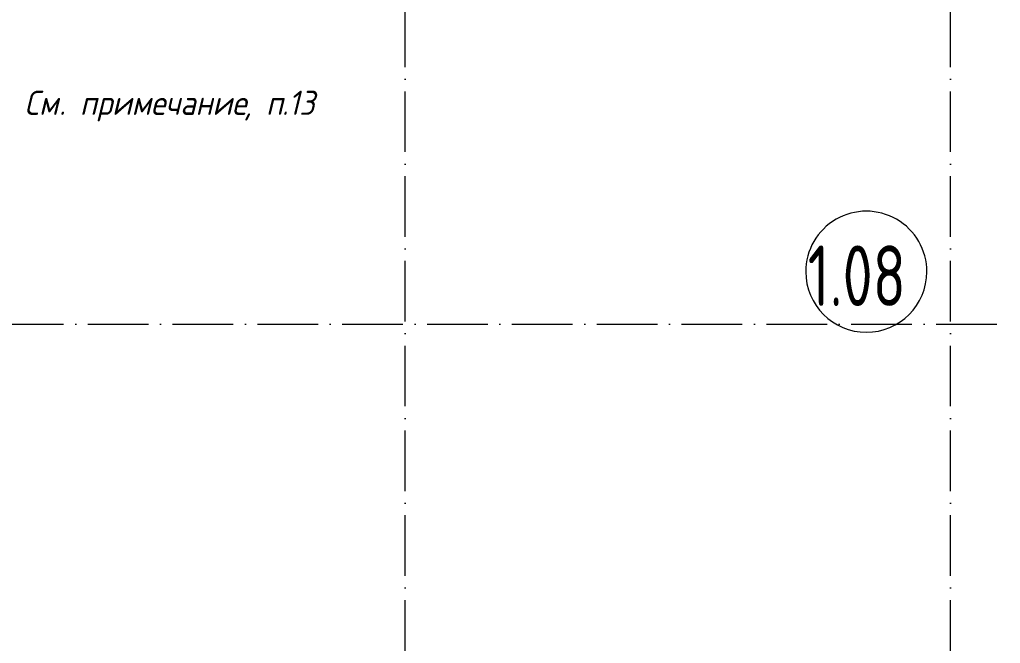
# Model space of a CAD drawing. Header units: millimetres. Extents: x 12986 to 523328, y -9759 to 30092.
# Drawn here: x 66825 to 74919, y 963 to 6114 of the extents above; entities that cross this region are included whole.
import ezdxf

# ---------------------------------------------------------------- set-up
doc = ezdxf.new("R2010")
doc.units = ezdxf.units.MM
doc.linetypes.add('50_200_ШТРИХ_1Т_ш5_п1_п1_', pattern=[700.0000000000001, 500.0000000000001, -100, 0, -100])
for name, color, linetype, lineweight in [('A-AREA-IDEN', 7, 'Continuous', 9), ('G-ANNO-TEXT', 7, 'Continuous', 9), ('Оси-2', 7, '50_200_ШТРИХ_1Т_ш5_п1_п1_', 9)]:
    doc.layers.add(name, color=color, linetype=linetype, lineweight=lineweight)
doc.styles.add('ISOCPEUR_I_3', font='isocpeui.ttf', dxfattribs={"width": 0.9, "height": 200})
doc.styles.add('СПДС', font='ГОСТ тип А.ttf', dxfattribs={"width": 0.9})

# ---------------------------------------------------------------- blocks, each defined once
blk = doc.blocks.new('Марка_Помещения - Номер-25198446-Объем проектирования 1 этажа')
at = {"layer": 'A-AREA-IDEN'}
for centre, start, end in [((0, 2.864814117636069e-16), 359.9999999999996, 179.9999999999998), ((0, 2.210955402474149e-17), 179.9999999999998, 359.9999999999993)]:
    blk.add_arc(centre, 2.500000000000002, start, end, dxfattribs=at)

msp = doc.modelspace()

# ---------------------------------------------------------------- linework, layer by layer
at = {"layer": 'Оси-2'}
for p, q in [((70006.89325042382, -4080.000000001671), (70006.89325042392, 28636.94316106638)), ((74506.89325042383, -4080.000000001677), (74506.89325042395, 28636.94316106637)), ((57586.89328478157, 3599.99999999777), (187948.5213125124, 3599.999999997349))]:
    msp.add_line(p, q, dxfattribs=at)

# ---------------------------------------------------------------- block references
at = {"layer": 'A-AREA-IDEN', "xscale": 199.9999999999999, "yscale": 199.9999999999999, "zscale": 199.9999999999999}
msp.add_blockref('Марка_Помещения - Номер-25198446-Объем проектирования 1 этажа', (73812.83400197001, 4031.635460631072), dxfattribs=at)

# ---------------------------------------------------------------- texts
at = {"layer": 'A-AREA-IDEN', "insert": (73329.06770438568, 4248.754069022569), "char_height": 499.9999999999995, "width": 1212.151499999999, "attachment_point": 1, "style": 'СПДС'}
msp.add_mtext('1.08', dxfattribs=at)
at = {"layer": 'G-ANNO-TEXT', "char_height": 200, "attachment_point": 1, "style": 'ISOCPEUR_I_3'}
for s, insert, width in [('См', (66865.1673734595, 5526.835539285428), 346.3290000000001), ('.13 ', (68990.4329984595, 5526.835539285428), 346.3290000000001), ('примечание', (67323.5579984595, 5526.835539285428), 1645.06275), ('\\fISOCPEUR|b0|i1|c204|p34|;\\W.9;п', (68859.4642484595, 5526.835539285428), 158.7341249999999), ('. ', (67150.9173734595, 5526.835539285428), 209.2404374999999), (', ', (68680.8704984595, 5526.835539285428), 216.4556250000001)]:
    msp.add_mtext(s, dxfattribs=dict(at, insert=insert, width=width))

doc.saveas('drawing.dxf')
